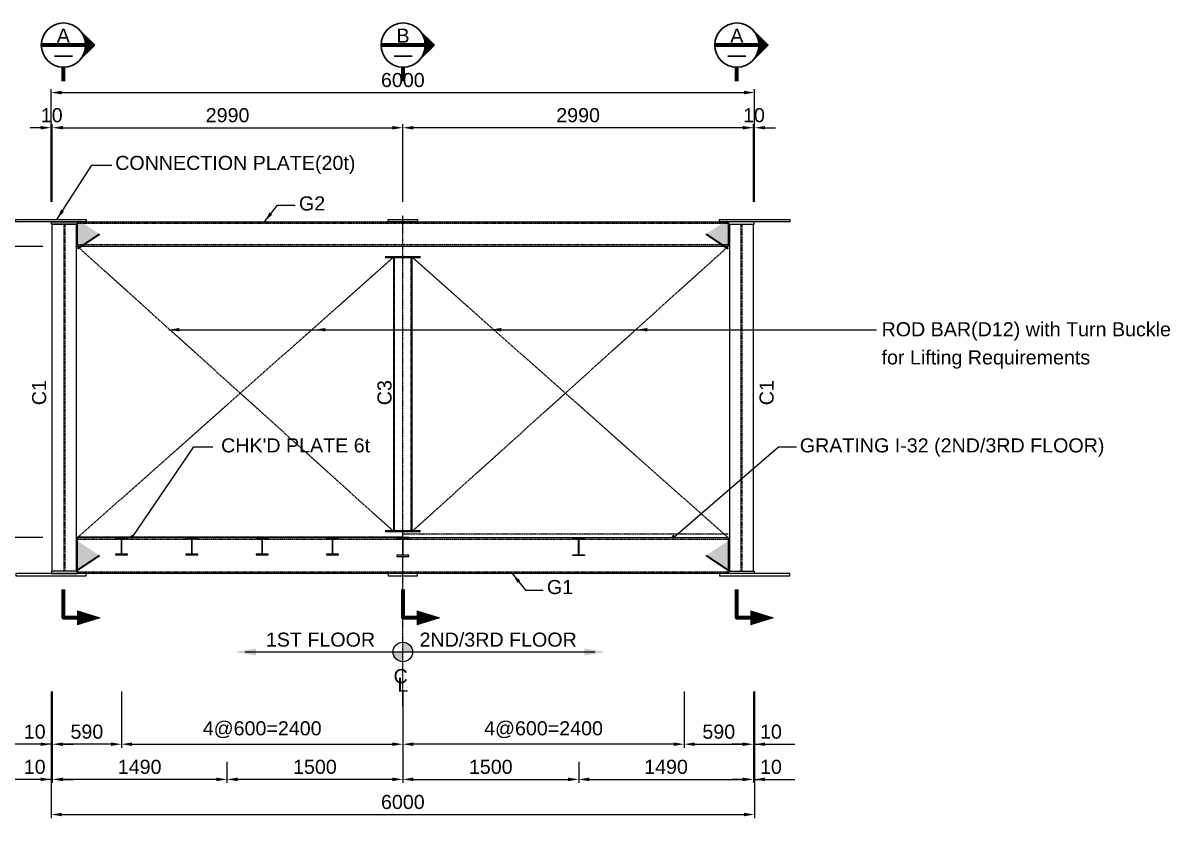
# Model space of a CAD drawing. Header units: millimetres. Extents: x 415966 to 487306, y -108951 to -17325.
# Drawn here: x 422127 to 431912, y -57955 to -51171 of the extents above; entities that cross this region are included whole.
import ezdxf
from ezdxf.enums import TextEntityAlignment as Align

# ---------------------------------------------------------------- set-up
doc = ezdxf.new("R2010")
doc.units = ezdxf.units.MM
doc.header["$LTSCALE"] = 2
for name, pattern in [('CENTER', [2, 1.25, -0.25, 0.25, -0.25]), ('CENTER2', [28.575, 19.05, -3.175, 3.175, -3.175]), ('HIDDEN', [0.375, 0.25, -0.125])]:
    doc.linetypes.add(name, pattern=pattern)
doc.layers.get('Defpoints').update_dxf_attribs({"color": 250})
for name, color, linetype in [('#20_GR', 3, 'Continuous'), ('C_BLOCK', 7, 'Continuous'), ('C_CEN', 1, 'CENTER'), ('C_COLUMN-01', 2, 'Continuous'), ('C_DIM', 7, 'Continuous'), ('C_GIRDER', 2, 'Continuous'), ('C_TEXT_01', 2, 'Continuous'), ('DIM-SCALE', 7, 'Continuous')]:
    doc.layers.add(name, color=color, linetype=linetype)
doc.layers.add('C_STEEL', color=2, linetype='Continuous', lineweight=30)
doc.styles.add('Arial', font='arial.ttf')
doc.dimstyles.new('일반도면_0020', dxfattribs={"dimtxt": 80, "dimasz": 60, "dimexe": 20, "dimexo": 100, "dimgap": 30, "dimtad": 1, "dimdec": 0, "dimzin": 0, "dimdsep": 46, "dimtxsty": 'Arial', "dimcen": -100, "dimclrd": 7, "dimclre": 7, "dimclrt": 2, "dimadec": 8, "dimazin": 0, "dimtfac": 1, "dimtdec": 0, "dimtix": 1, "dimtmove": 2, "dimatfit": 3, "dimfxl": 1, "dimtolj": 1, "dimtzin": 0, "dimarcsym": 0})
doc.dimstyles.new('일반도면_0030', dxfattribs={"dimtxt": 120, "dimasz": 90, "dimexe": 30, "dimexo": 150, "dimgap": 45, "dimtad": 1, "dimdec": 0, "dimzin": 0, "dimdsep": 46, "dimtxsty": 'Arial', "dimcen": -150, "dimclrd": 7, "dimclre": 7, "dimclrt": 2, "dimadec": 8, "dimazin": 0, "dimtfac": 1, "dimtdec": 0, "dimtix": 1, "dimtmove": 2, "dimatfit": 3, "dimfxl": 1, "dimtolj": 1, "dimtzin": 0, "dimarcsym": 0})

# ---------------------------------------------------------------- blocks, each defined once
blk = doc.blocks.new('MS')
at = {"layer": 'C_BLOCK', "color": 1, "linetype": 'Continuous', "lineweight": 13}
for p, q in [((-8.67, 3.56), (-7, 8.89)), ((-8.58, 3.62), (-7, 8.68)), ((-7, 8.89), (-5.33, 3.56)), ((-7, 8.68), (-5.42, 3.62)), ((-8.5, 3.69), (-7, 8.47)), ((-8.41, 3.75), (-7, 8.26)), ((-8.33, 3.81), (-7, 8.06)), ((-8.24, 3.87), (-7, 7.85)), ((-8.16, 3.94), (-7, 7.64)), ((-8.07, 4), (-7, 7.43)), ((-7.99, 4.06), (-7, 7.22)), ((-7.9, 4.12), (-7, 7.01)), ((-7.82, 4.19), (-7, 6.8)), ((-7.73, 4.25), (-7, 6.59)), ((-7.65, 4.31), (-7, 6.39)), ((-7.56, 4.37), (-7, 6.18)), ((-7.48, 4.43), (-7, 5.97)), ((-7.39, 4.5), (-7, 5.76)), ((-7, 8.47), (-5.5, 3.69)), ((-7, 8.26), (-5.59, 3.75)), ((-7, 8.06), (-5.67, 3.81)), ((-7, 7.85), (-5.76, 3.87)), ((-7, 7.64), (-5.84, 3.94)), ((-7, 7.43), (-5.93, 4)), ((-7, 7.22), (-6.01, 4.06)), ((-7, 7.01), (-6.1, 4.12)), ((-7, 6.8), (-6.18, 4.19)), ((-7, 6.59), (-6.27, 4.25)), ((-7, 6.39), (-6.35, 4.31)), ((-7, 6.18), (-6.44, 4.37)), ((-7, 5.97), (-6.52, 4.43)), ((-7, 5.76), (-6.61, 4.5)), ((-5.33, 3.56), (-8.67, 3.56)), ((-5.42, 3.62), (-8.58, 3.62)), ((-5.5, 3.69), (-8.5, 3.69)), ((-5.59, 3.75), (-8.41, 3.75)), ((-5.67, 3.81), (-8.33, 3.81)), ((-5.76, 3.87), (-8.24, 3.87)), ((-5.84, 3.94), (-8.16, 3.94)), ((-5.93, 4), (-8.07, 4)), ((-6.01, 4.06), (-7.99, 4.06)), ((-6.1, 4.12), (-7.9, 4.12)), ((-6.18, 4.19), (-7.82, 4.19)), ((-6.27, 4.25), (-7.73, 4.25)), ((-6.35, 4.31), (-7.65, 4.31)), ((-6.44, 4.37), (-7.56, 4.37)), ((-6.52, 4.43), (-7.48, 4.43)), ((-6.61, 4.5), (-7.39, 4.5)), ((-7.31, 4.56), (-7, 5.55)), ((-6.69, 4.56), (-7.31, 4.56)), ((-7.22, 4.62), (-7, 5.34)), ((-6.78, 4.62), (-7.22, 4.62)), ((-7.14, 4.68), (-7, 5.13)), ((-6.86, 4.68), (-7.14, 4.68)), ((-7.06, 4.75), (-7, 4.92)), ((-6.94, 4.75), (-7.06, 4.75)), ((-7, 5.55), (-6.69, 4.56)), ((-7, 5.34), (-6.78, 4.62)), ((-7, 5.13), (-6.86, 4.68)), ((-7, 4.92), (-6.94, 4.75))]:
    blk.add_line(p, q, dxfattribs=at)
at = {"layer": 'C_BLOCK', "color": 3, "linetype": 'Continuous', "lineweight": 70, "flags": 128}
blk.add_lwpolyline([(-7, 3.5), (-7, 0), (0, 0)], dxfattribs=at)
at = {"layer": 'C_BLOCK', "color": 1, "linetype": 'Continuous', "lineweight": 13}
blk.add_3dface([(-8.75, 3.5), (-7, 9.1), (-5.25, 3.5)], dxfattribs=at)
blk = doc.blocks.new('*D131')
at = {"layer": 'C_DIM', "color": 7, "lineweight": -2, "transparency": 16777216}
for p, q in [((421517.3, -52778.4), (421517.3, -52688.4)), ((421967.3, -52868.4), (421487.3, -52868.4)), ((421517.3, -52868.4), (421517.3, -53078.4)), ((422297.8, -53078.4), (421487.3, -53078.4)), ((421517.3, -53168.4), (421517.3, -53258.4))]:
    blk.add_line(p, q, dxfattribs=at)
at = {"layer": 'C_DIM', "color": 7, "transparency": 16777216}
for points in [[(421502.3, -52778.4), (421532.3, -52778.4), (421517.3, -52868.4)], [(421502.3, -53168.4), (421532.3, -53168.4), (421517.3, -53078.4)]]:
    blk.add_solid(points, dxfattribs=at)
at = {"layer": 'Defpoints', "color": 0, "transparency": 16777216}
for p in [(422117.3, -52868.4), (421517.3, -53078.4), (422447.8, -53078.4)]:
    blk.add_point(p, dxfattribs=at)
at = {"layer": 'C_DIM', "color": 2, "transparency": 16777216, "insert": (421411, -53005.8), "char_height": 120, "attachment_point": 5, "rotation": 90, "style": 'Arial'}
blk.add_mtext('\\A1;210', dxfattribs=at)
blk = doc.blocks.new('*D132')
at = {"layer": 'C_DIM', "color": 7, "lineweight": -2, "transparency": 16777216}
for p, q in [((422297.8, -53078.4), (421487.3, -53078.4)), ((421517.3, -53168.4), (421517.3, -55472.4)), ((422297.8, -55562.4), (421487.3, -55562.4))]:
    blk.add_line(p, q, dxfattribs=at)
at = {"layer": 'C_DIM', "color": 7, "transparency": 16777216}
for points in [[(421502.3, -53168.4), (421532.3, -53168.4), (421517.3, -53078.4)], [(421502.3, -55472.4), (421532.3, -55472.4), (421517.3, -55562.4)]]:
    blk.add_solid(points, dxfattribs=at)
at = {"layer": 'Defpoints', "color": 0, "transparency": 16777216}
for p in [(422447.8, -53078.4), (421517.3, -55562.4), (422447.8, -55562.4)]:
    blk.add_point(p, dxfattribs=at)
at = {"layer": 'C_DIM', "color": 2, "transparency": 16777216, "insert": (421411, -54320.4), "char_height": 120, "attachment_point": 5, "rotation": 90, "style": 'Arial'}
blk.add_mtext('\\A1;2484', dxfattribs=at)
blk = doc.blocks.new('*D133')
at = {"layer": 'C_DIM', "color": 7, "lineweight": -2, "transparency": 16777216}
for p, q in [((421517.3, -55472.4), (421517.3, -55382.4)), ((422297.8, -55562.4), (421487.3, -55562.4)), ((421517.3, -55562.4), (421517.3, -55868.4)), ((421967.3, -55868.4), (421487.3, -55868.4)), ((421517.3, -55958.4), (421517.3, -56048.4))]:
    blk.add_line(p, q, dxfattribs=at)
at = {"layer": 'C_DIM', "color": 7, "transparency": 16777216}
for points in [[(421502.3, -55472.4), (421532.3, -55472.4), (421517.3, -55562.4)], [(421502.3, -55958.4), (421532.3, -55958.4), (421517.3, -55868.4)]]:
    blk.add_solid(points, dxfattribs=at)
at = {"layer": 'Defpoints', "color": 0, "transparency": 16777216}
for p in [(422447.8, -55562.4), (421517.3, -55868.4), (422117.3, -55868.4)]:
    blk.add_point(p, dxfattribs=at)
at = {"layer": 'C_DIM', "color": 2, "transparency": 16777216, "insert": (421410.9, -55715.4), "char_height": 120, "attachment_point": 5, "rotation": 90, "style": 'Arial'}
blk.add_mtext('\\A1;306', dxfattribs=at)
blk = doc.blocks.new('*D137')
at = {"layer": 'C_DIM', "color": 7, "lineweight": -2, "transparency": 16777216}
for p, q in [((422367.3, -52698.4), (422367.3, -51735.4)), ((428367.3, -52698.4), (428367.3, -51735.4)), ((422457.3, -51765.4), (428277.3, -51765.4))]:
    blk.add_line(p, q, dxfattribs=at)
at = {"layer": 'C_DIM', "color": 7, "transparency": 16777216}
for points in [[(422457.3, -51750.4), (422457.3, -51780.4), (422367.3, -51765.4)], [(428277.3, -51750.4), (428277.3, -51780.4), (428367.3, -51765.4)]]:
    blk.add_solid(points, dxfattribs=at)
at = {"layer": 'Defpoints', "color": 0, "transparency": 16777216}
for p in [(428367.3, -51765.4), (422367.3, -52848.4), (428367.3, -52848.4)]:
    blk.add_point(p, dxfattribs=at)
at = {"layer": 'C_DIM', "color": 2, "transparency": 16777216, "insert": (425367.3, -51659.1), "char_height": 120, "attachment_point": 5, "style": 'Arial'}
blk.add_mtext('\\A1;6000', dxfattribs=at)
blk = doc.blocks.new('*D138')
at = {"layer": 'C_DIM', "color": 7, "lineweight": -2, "transparency": 16777216}
for p, q in [((422377.3, -52698.4), (422377.3, -52035.4)), ((425367.3, -52698.4), (425367.3, -52035.4)), ((422467.3, -52065.4), (425277.3, -52065.4))]:
    blk.add_line(p, q, dxfattribs=at)
at = {"layer": 'C_DIM', "color": 7, "transparency": 16777216}
for points in [[(422467.3, -52050.4), (422467.3, -52080.4), (422377.3, -52065.4)], [(425277.3, -52050.4), (425277.3, -52080.4), (425367.3, -52065.4)]]:
    blk.add_solid(points, dxfattribs=at)
at = {"layer": 'Defpoints', "color": 0, "transparency": 16777216}
for p in [(425367.3, -52065.4), (422377.3, -52848.4), (425367.3, -52848.4)]:
    blk.add_point(p, dxfattribs=at)
at = {"layer": 'C_DIM', "color": 2, "transparency": 16777216, "insert": (423872.3, -51959.1), "char_height": 120, "attachment_point": 5, "style": 'Arial'}
blk.add_mtext('\\A1;2990', dxfattribs=at)
blk = doc.blocks.new('*D139')
at = {"layer": 'C_DIM', "color": 7, "lineweight": -2, "transparency": 16777216}
for p, q in [((422367.3, -52698.4), (422367.3, -52035.4)), ((422377.3, -52698.4), (422377.3, -52035.4)), ((422277.3, -52065.4), (422187.3, -52065.4)), ((422377.3, -52065.4), (422367.3, -52065.4)), ((422467.3, -52065.4), (422557.3, -52065.4))]:
    blk.add_line(p, q, dxfattribs=at)
at = {"layer": 'C_DIM', "color": 7, "transparency": 16777216}
for points in [[(422277.3, -52050.4), (422277.3, -52080.4), (422367.3, -52065.4)], [(422467.3, -52050.4), (422467.3, -52080.4), (422377.3, -52065.4)]]:
    blk.add_solid(points, dxfattribs=at)
at = {"layer": 'Defpoints', "color": 0, "transparency": 16777216}
for p in [(422367.3, -52065.4), (422367.3, -52848.4), (422377.3, -52848.4)]:
    blk.add_point(p, dxfattribs=at)
at = {"layer": 'C_DIM', "color": 2, "transparency": 16777216, "insert": (422372.3, -51959.1), "char_height": 120, "attachment_point": 5, "style": 'Arial'}
blk.add_mtext('\\A1;10', dxfattribs=at)
blk = doc.blocks.new('*D140')
at = {"layer": 'C_DIM', "color": 7, "lineweight": -2, "transparency": 16777216}
for p, q in [((425367.3, -52698.4), (425367.3, -52035.4)), ((428357.3, -52698.4), (428357.3, -52035.4)), ((428267.3, -52065.4), (425457.3, -52065.4))]:
    blk.add_line(p, q, dxfattribs=at)
at = {"layer": 'C_DIM', "color": 7, "transparency": 16777216}
for points in [[(425457.3, -52050.4), (425457.3, -52080.4), (425367.3, -52065.4)], [(428267.3, -52050.4), (428267.3, -52080.4), (428357.3, -52065.4)]]:
    blk.add_solid(points, dxfattribs=at)
at = {"layer": 'Defpoints', "color": 0, "transparency": 16777216}
for p in [(425367.3, -52065.4), (425367.3, -52848.4), (428357.3, -52848.4)]:
    blk.add_point(p, dxfattribs=at)
at = {"layer": 'C_DIM', "color": 2, "transparency": 16777216, "insert": (426862.3, -51959.1), "char_height": 120, "attachment_point": 5, "style": 'Arial'}
blk.add_mtext('\\A1;2990', dxfattribs=at)
blk = doc.blocks.new('*D141')
at = {"layer": 'C_DIM', "color": 7, "lineweight": -2, "transparency": 16777216}
for p, q in [((428357.3, -52698.4), (428357.3, -52035.4)), ((428367.3, -52698.4), (428367.3, -52035.4)), ((428267.3, -52065.4), (428177.3, -52065.4)), ((428357.3, -52065.4), (428367.3, -52065.4)), ((428457.3, -52065.4), (428547.3, -52065.4))]:
    blk.add_line(p, q, dxfattribs=at)
at = {"layer": 'C_DIM', "color": 7, "transparency": 16777216}
for points in [[(428267.3, -52050.4), (428267.3, -52080.4), (428357.3, -52065.4)], [(428457.3, -52050.4), (428457.3, -52080.4), (428367.3, -52065.4)]]:
    blk.add_solid(points, dxfattribs=at)
at = {"layer": 'Defpoints', "color": 0, "transparency": 16777216}
for p in [(428367.3, -52065.4), (428357.3, -52848.4), (428367.3, -52848.4)]:
    blk.add_point(p, dxfattribs=at)
at = {"layer": 'C_DIM', "color": 2, "transparency": 16777216, "insert": (428362.3, -51959.1), "char_height": 120, "attachment_point": 5, "style": 'Arial'}
blk.add_mtext('\\A1;10', dxfattribs=at)
blk = doc.blocks.new('*D478')
at = {"layer": 'C_DIM', "color": 7, "lineweight": -2, "transparency": 16777216}
for p, q in [((422367.3, -56875), (422367.3, -57955)), ((428367.3, -56875), (428367.3, -57955)), ((422457.3, -57925), (428277.3, -57925))]:
    blk.add_line(p, q, dxfattribs=at)
at = {"layer": 'C_DIM', "color": 7, "transparency": 16777216}
for points in [[(422457.3, -57910), (422457.3, -57940), (422367.3, -57925)], [(428277.3, -57910), (428277.3, -57940), (428367.3, -57925)]]:
    blk.add_solid(points, dxfattribs=at)
at = {"layer": 'Defpoints', "color": 0, "transparency": 16777216}
for p in [(422367.3, -56725), (428367.3, -56725), (428367.3, -57925)]:
    blk.add_point(p, dxfattribs=at)
at = {"layer": 'C_DIM', "color": 2, "transparency": 16777216, "insert": (425367.3, -57818.7), "char_height": 120, "attachment_point": 5, "style": 'Arial'}
blk.add_mtext('\\A1;6000', dxfattribs=at)
blk = doc.blocks.new('*D479')
at = {"layer": 'C_DIM', "color": 7, "lineweight": -2, "transparency": 16777216}
for p, q in [((425367.3, -57175), (425367.3, -57655)), ((426867.3, -57475), (426867.3, -57655)), ((425457.3, -57625), (426777.3, -57625))]:
    blk.add_line(p, q, dxfattribs=at)
at = {"layer": 'C_DIM', "color": 7, "transparency": 16777216}
for points in [[(425457.3, -57610), (425457.3, -57640), (425367.3, -57625)], [(426777.3, -57610), (426777.3, -57640), (426867.3, -57625)]]:
    blk.add_solid(points, dxfattribs=at)
at = {"layer": 'Defpoints', "color": 0, "transparency": 16777216}
for p in [(425367.3, -57025), (426867.3, -57325), (426867.3, -57625)]:
    blk.add_point(p, dxfattribs=at)
at = {"layer": 'C_DIM', "color": 2, "transparency": 16777216, "insert": (426117.3, -57518.7), "char_height": 120, "attachment_point": 5, "style": 'Arial'}
blk.add_mtext('\\A1;1500', dxfattribs=at)
blk = doc.blocks.new('*D480')
at = {"layer": 'C_DIM', "color": 7, "lineweight": -2, "transparency": 16777216}
for p, q in [((422367.3, -56875), (422367.3, -57355)), ((422377.3, -56875), (422377.3, -57355)), ((422277.3, -57325), (422187.3, -57325)), ((422377.3, -57325), (422367.3, -57325)), ((422467.3, -57325), (422557.3, -57325))]:
    blk.add_line(p, q, dxfattribs=at)
at = {"layer": 'C_DIM', "color": 7, "transparency": 16777216}
for points in [[(422277.3, -57310), (422277.3, -57340), (422367.3, -57325)], [(422467.3, -57310), (422467.3, -57340), (422377.3, -57325)]]:
    blk.add_solid(points, dxfattribs=at)
at = {"layer": 'Defpoints', "color": 0, "transparency": 16777216}
for p in [(422367.3, -56725), (422377.3, -56725), (422367.3, -57325)]:
    blk.add_point(p, dxfattribs=at)
at = {"layer": 'C_DIM', "color": 2, "transparency": 16777216, "insert": (422227.2, -57218.7), "char_height": 120, "attachment_point": 5, "style": 'Arial'}
blk.add_mtext('\\A1;10', dxfattribs=at)
blk = doc.blocks.new('*D481')
at = {"layer": 'C_DIM', "color": 7, "lineweight": -2, "transparency": 16777216}
for p, q in [((428357.3, -56875), (428357.3, -57355)), ((428367.3, -56875), (428367.3, -57355)), ((428267.3, -57325), (428177.3, -57325)), ((428367.3, -57325), (428357.3, -57325)), ((428457.3, -57325), (428547.3, -57325))]:
    blk.add_line(p, q, dxfattribs=at)
at = {"layer": 'C_DIM', "color": 7, "transparency": 16777216}
for points in [[(428267.3, -57310), (428267.3, -57340), (428357.3, -57325)], [(428457.3, -57310), (428457.3, -57340), (428367.3, -57325)]]:
    blk.add_solid(points, dxfattribs=at)
at = {"layer": 'Defpoints', "color": 0, "transparency": 16777216}
for p in [(428357.3, -56725), (428367.3, -56725), (428357.3, -57325)]:
    blk.add_point(p, dxfattribs=at)
at = {"layer": 'C_DIM', "color": 2, "transparency": 16777216, "insert": (428507.3, -57218.7), "char_height": 120, "attachment_point": 5, "style": 'Arial'}
blk.add_mtext('\\A1;10', dxfattribs=at)
blk = doc.blocks.new('*D482')
at = {"layer": 'C_DIM', "color": 7, "lineweight": -2, "transparency": 16777216}
for p, q in [((428357.3, -57175), (428357.3, -57655)), ((426867.3, -57475), (426867.3, -57655)), ((426957.3, -57625), (428267.3, -57625))]:
    blk.add_line(p, q, dxfattribs=at)
at = {"layer": 'C_DIM', "color": 7, "transparency": 16777216}
for points in [[(426957.3, -57610), (426957.3, -57640), (426867.3, -57625)], [(428267.3, -57610), (428267.3, -57640), (428357.3, -57625)]]:
    blk.add_solid(points, dxfattribs=at)
at = {"layer": 'Defpoints', "color": 0, "transparency": 16777216}
for p in [(428357.3, -57025), (426867.3, -57325), (428357.3, -57625)]:
    blk.add_point(p, dxfattribs=at)
at = {"layer": 'C_DIM', "color": 2, "transparency": 16777216, "insert": (427612.3, -57518.7), "char_height": 120, "attachment_point": 5, "style": 'Arial'}
blk.add_mtext('\\A1;1490', dxfattribs=at)
blk = doc.blocks.new('*D483')
at = {"layer": 'C_DIM', "color": 7, "lineweight": -2, "transparency": 16777216}
for p, q in [((422967.3, -56875), (422967.3, -57355)), ((425367.3, -56875), (425367.3, -57355)), ((423057.3, -57325), (425277.3, -57325))]:
    blk.add_line(p, q, dxfattribs=at)
at = {"layer": 'C_DIM', "color": 7, "transparency": 16777216}
for points in [[(423057.3, -57310), (423057.3, -57340), (422967.3, -57325)], [(425277.3, -57310), (425277.3, -57340), (425367.3, -57325)]]:
    blk.add_solid(points, dxfattribs=at)
at = {"layer": 'Defpoints', "color": 0, "transparency": 16777216}
for p in [(422967.3, -56725), (425367.3, -56725), (425367.3, -57325)]:
    blk.add_point(p, dxfattribs=at)
at = {"layer": 'C_DIM', "color": 2, "transparency": 16777216, "insert": (424167.3, -57201.2), "char_height": 120, "attachment_point": 5, "style": 'Arial'}
blk.add_mtext('\\A1;4@600=2400', dxfattribs=at)
blk = doc.blocks.new('*D484')
at = {"layer": 'C_DIM', "color": 7, "lineweight": -2, "transparency": 16777216}
for p, q in [((422377.3, -56875), (422377.3, -57355)), ((422967.3, -56875), (422967.3, -57355)), ((422877.3, -57325), (422467.3, -57325))]:
    blk.add_line(p, q, dxfattribs=at)
at = {"layer": 'C_DIM', "color": 7, "transparency": 16777216}
for points in [[(422467.3, -57310), (422467.3, -57340), (422377.3, -57325)], [(422877.3, -57310), (422877.3, -57340), (422967.3, -57325)]]:
    blk.add_solid(points, dxfattribs=at)
at = {"layer": 'Defpoints', "color": 0, "transparency": 16777216}
for p in [(422377.3, -56725), (422967.3, -56725), (422377.3, -57325)]:
    blk.add_point(p, dxfattribs=at)
at = {"layer": 'C_DIM', "color": 2, "transparency": 16777216, "insert": (422672.3, -57218.7), "char_height": 120, "attachment_point": 5, "style": 'Arial'}
blk.add_mtext('\\A1;590', dxfattribs=at)
blk = doc.blocks.new('*D485')
at = {"layer": 'C_DIM', "color": 7, "lineweight": -2, "transparency": 16777216}
for p, q in [((422367.3, -57175), (422367.3, -57655)), ((422377.3, -57175), (422377.3, -57655)), ((422277.3, -57625), (422187.3, -57625)), ((422377.3, -57625), (422367.3, -57625)), ((422467.3, -57625), (422557.3, -57625))]:
    blk.add_line(p, q, dxfattribs=at)
at = {"layer": 'C_DIM', "color": 7, "transparency": 16777216}
for points in [[(422277.3, -57610), (422277.3, -57640), (422367.3, -57625)], [(422467.3, -57610), (422467.3, -57640), (422377.3, -57625)]]:
    blk.add_solid(points, dxfattribs=at)
at = {"layer": 'Defpoints', "color": 0, "transparency": 16777216}
for p in [(422367.3, -57025), (422377.3, -57025), (422367.3, -57625)]:
    blk.add_point(p, dxfattribs=at)
at = {"layer": 'C_DIM', "color": 2, "transparency": 16777216, "insert": (422227.2, -57518.7), "char_height": 120, "attachment_point": 5, "style": 'Arial'}
blk.add_mtext('\\A1;10', dxfattribs=at)
blk = doc.blocks.new('*D486')
at = {"layer": 'C_DIM', "color": 7, "lineweight": -2, "transparency": 16777216}
for p, q in [((428357.3, -57175), (428357.3, -57655)), ((428367.3, -57175), (428367.3, -57655)), ((428267.3, -57625), (428177.3, -57625)), ((428367.3, -57625), (428357.3, -57625)), ((428457.3, -57625), (428547.3, -57625))]:
    blk.add_line(p, q, dxfattribs=at)
at = {"layer": 'C_DIM', "color": 7, "transparency": 16777216}
for points in [[(428267.3, -57610), (428267.3, -57640), (428357.3, -57625)], [(428457.3, -57610), (428457.3, -57640), (428367.3, -57625)]]:
    blk.add_solid(points, dxfattribs=at)
at = {"layer": 'Defpoints', "color": 0, "transparency": 16777216}
for p in [(428357.3, -57025), (428367.3, -57025), (428357.3, -57625)]:
    blk.add_point(p, dxfattribs=at)
at = {"layer": 'C_DIM', "color": 2, "transparency": 16777216, "insert": (428507.3, -57518.7), "char_height": 120, "attachment_point": 5, "style": 'Arial'}
blk.add_mtext('\\A1;10', dxfattribs=at)
blk = doc.blocks.new('*D487')
at = {"layer": 'C_DIM', "color": 7, "lineweight": -2, "transparency": 16777216}
for p, q in [((425367.3, -56875), (425367.3, -57355)), ((427767.3, -56875), (427767.3, -57355)), ((427677.3, -57325), (425457.3, -57325))]:
    blk.add_line(p, q, dxfattribs=at)
at = {"layer": 'C_DIM', "color": 7, "transparency": 16777216}
for points in [[(425457.3, -57310), (425457.3, -57340), (425367.3, -57325)], [(427677.3, -57310), (427677.3, -57340), (427767.3, -57325)]]:
    blk.add_solid(points, dxfattribs=at)
at = {"layer": 'Defpoints', "color": 0, "transparency": 16777216}
for p in [(425367.3, -56725), (427767.3, -56725), (425367.3, -57325)]:
    blk.add_point(p, dxfattribs=at)
at = {"layer": 'C_DIM', "color": 2, "transparency": 16777216, "insert": (426567.3, -57201.2), "char_height": 120, "attachment_point": 5, "style": 'Arial'}
blk.add_mtext('\\A1;4@600=2400', dxfattribs=at)
blk = doc.blocks.new('*D488')
at = {"layer": 'C_DIM', "color": 7, "lineweight": -2, "transparency": 16777216}
for p, q in [((427767.3, -56875), (427767.3, -57355)), ((428357.3, -56875), (428357.3, -57355)), ((427857.3, -57325), (428267.3, -57325))]:
    blk.add_line(p, q, dxfattribs=at)
at = {"layer": 'C_DIM', "color": 7, "transparency": 16777216}
for points in [[(427857.3, -57310), (427857.3, -57340), (427767.3, -57325)], [(428267.3, -57310), (428267.3, -57340), (428357.3, -57325)]]:
    blk.add_solid(points, dxfattribs=at)
at = {"layer": 'Defpoints', "color": 0, "transparency": 16777216}
for p in [(427767.3, -56725), (428357.3, -56725), (428357.3, -57325)]:
    blk.add_point(p, dxfattribs=at)
at = {"layer": 'C_DIM', "color": 2, "transparency": 16777216, "insert": (428062.3, -57218.7), "char_height": 120, "attachment_point": 5, "style": 'Arial'}
blk.add_mtext('\\A1;590', dxfattribs=at)
blk = doc.blocks.new('*D489')
at = {"layer": 'C_DIM', "color": 7, "lineweight": -2, "transparency": 16777216}
for p, q in [((425367.3, -57175), (425367.3, -57655)), ((423867.3, -57475), (423867.3, -57655)), ((425277.3, -57625), (423957.3, -57625))]:
    blk.add_line(p, q, dxfattribs=at)
at = {"layer": 'C_DIM', "color": 7, "transparency": 16777216}
for points in [[(423957.3, -57610), (423957.3, -57640), (423867.3, -57625)], [(425277.3, -57610), (425277.3, -57640), (425367.3, -57625)]]:
    blk.add_solid(points, dxfattribs=at)
at = {"layer": 'Defpoints', "color": 0, "transparency": 16777216}
for p in [(425367.3, -57025), (423867.3, -57325), (423867.3, -57625)]:
    blk.add_point(p, dxfattribs=at)
at = {"layer": 'C_DIM', "color": 2, "transparency": 16777216, "insert": (424617.3, -57518.7), "char_height": 120, "attachment_point": 5, "style": 'Arial'}
blk.add_mtext('\\A1;1500', dxfattribs=at)
blk = doc.blocks.new('*D490')
at = {"layer": 'C_DIM', "color": 7, "lineweight": -2, "transparency": 16777216}
for p, q in [((422377.3, -57175), (422377.3, -57655)), ((423867.3, -57475), (423867.3, -57655)), ((423777.3, -57625), (422467.3, -57625))]:
    blk.add_line(p, q, dxfattribs=at)
at = {"layer": 'C_DIM', "color": 7, "transparency": 16777216}
for points in [[(422467.3, -57610), (422467.3, -57640), (422377.3, -57625)], [(423777.3, -57610), (423777.3, -57640), (423867.3, -57625)]]:
    blk.add_solid(points, dxfattribs=at)
at = {"layer": 'Defpoints', "color": 0, "transparency": 16777216}
for p in [(422377.3, -57025), (423867.3, -57325), (422377.3, -57625)]:
    blk.add_point(p, dxfattribs=at)
at = {"layer": 'C_DIM', "color": 2, "transparency": 16777216, "insert": (423122.3, -57518.7), "char_height": 120, "attachment_point": 5, "style": 'Arial'}
blk.add_mtext('\\A1;1490', dxfattribs=at)

msp = doc.modelspace()

# ---------------------------------------------------------------- hatches: boundary and pattern name
at = {"layer": 'C_GIRDER'}
h = msp.add_hatch(color=7, dxfattribs=at)
h.dxf.hatch_style = 1
h.paths.add_polyline_path([(425367.3, -56537.9), (425450.3, -56537.9, 0.414214), (425367.3, -56454.9)])
h.paths.add_polyline_path([(425367.3, -56537.9), (425284.2, -56537.9, 0.414214), (425367.3, -56620.9)])

# ---------------------------------------------------------------- linework, layer by layer
at = {"layer": '#20_GR', "color": 1}
for p, q in [((423058, -55560.7), (423585.9, -54786.7)), ((423585.9, -54786.7), (423746.4, -54786.7)), ((427676.5, -55560.7), (428571.6, -54786.7)), ((428571.6, -54786.7), (428724.1, -54786.7))]:
    msp.add_line(p, q, dxfattribs=at)
at = {"color": 4, "const_width": 15}
for points in [[(423065.5, -55555.7, -1), (423050.5, -55555.7, -1)], [(427669, -55555.7, 1), (427684, -55555.7, 1)]]:
    msp.add_lwpolyline(points, format="xyb", close=True, dxfattribs=at)
at = {"layer": 'C_BLOCK', "color": 1, "linetype": 'Continuous', "lineweight": 0}
for p, q in [((422738.9, -51360), (422599.1, -51220.6)), ((425636.4, -51360), (425496.6, -51220.6)), ((428483.9, -51360), (428344.1, -51220.6)), ((422738.9, -51360), (422604.2, -51494.6)), ((422620.5, -51476.5), (422737.9, -51359)), ((422632.2, -51459.7), (422735.4, -51356.5)), ((422647.5, -51429.4), (422727.9, -51349)), ((422655.6, -51316.3), (422675.4, -51296.5)), ((422656.5, -51320.4), (422677.9, -51299)), ((422657.4, -51324.6), (422680.4, -51301.5)), ((422658.2, -51328.8), (422682.9, -51304)), ((422658.8, -51333.1), (422685.4, -51306.5)), ((422659.4, -51337.5), (422687.9, -51309)), ((422659.9, -51342), (422690.4, -51311.5)), ((422660.3, -51346.7), (422692.9, -51314)), ((422660.5, -51351.4), (422695.4, -51316.5)), ((422660.7, -51356.2), (422697.9, -51319)), ((422660.7, -51361.2), (422700.4, -51321.5)), ((425636.4, -51360), (425501.7, -51494.6)), ((425518, -51476.5), (425635.4, -51359)), ((425529.7, -51459.7), (425632.9, -51356.5)), ((425545, -51429.4), (425625.4, -51349)), ((425553.1, -51316.3), (425572.9, -51296.5)), ((425554, -51320.4), (425575.4, -51299)), ((425554.9, -51324.6), (425577.9, -51301.5)), ((425555.7, -51328.8), (425580.4, -51304)), ((425556.3, -51333.1), (425582.9, -51306.5)), ((425556.9, -51337.5), (425585.4, -51309)), ((425557.4, -51342), (425587.9, -51311.5)), ((425557.8, -51346.7), (425590.4, -51314)), ((425558, -51351.4), (425592.9, -51316.5)), ((425558.2, -51356.2), (425595.4, -51319)), ((425558.2, -51361.2), (425597.9, -51321.5)), ((428483.9, -51360), (428349.2, -51494.6)), ((428365.5, -51476.5), (428482.9, -51359)), ((428377.2, -51459.7), (428480.4, -51356.5)), ((428392.5, -51429.4), (428472.9, -51349)), ((428400.6, -51316.3), (428420.4, -51296.5)), ((428401.5, -51320.4), (428422.9, -51299)), ((428402.4, -51324.6), (428425.4, -51301.5)), ((428403.2, -51328.8), (428427.9, -51304)), ((428403.8, -51333.1), (428430.4, -51306.5)), ((428404.4, -51337.5), (428432.9, -51309)), ((428404.9, -51342), (428435.4, -51311.5)), ((428405.3, -51346.7), (428437.9, -51314)), ((428405.5, -51351.4), (428440.4, -51316.5)), ((428405.7, -51356.2), (428442.9, -51319)), ((428405.7, -51361.2), (428445.4, -51321.5))]:
    msp.add_line(p, q, dxfattribs=at)
at = {"layer": 'C_BLOCK', "color": 1, "linetype": 'Continuous', "lineweight": 13}
for p, q in [((422605.4, -51226.5), (422605.4, -51226.5)), ((422607.8, -51229.1), (422607.9, -51229)), ((422610.3, -51231.6), (422610.4, -51231.5)), ((422612.7, -51234.3), (422612.9, -51234)), ((422615, -51236.9), (422615.4, -51236.5)), ((422617.3, -51239.6), (422617.9, -51239)), ((422619.6, -51242.4), (422620.4, -51241.5)), ((422621.7, -51245.2), (422622.9, -51244)), ((422623.9, -51248), (422625.4, -51246.5)), ((422626, -51250.9), (422627.9, -51249)), ((422628, -51253.9), (422630.4, -51251.5)), ((422630, -51256.9), (422632.9, -51254)), ((422632, -51259.9), (422635.4, -51256.5)), ((422633.9, -51263), (422637.9, -51259)), ((422635.8, -51266.2), (422640.4, -51261.5)), ((422637.5, -51269.4), (422642.9, -51264)), ((422639.3, -51272.6), (422645.4, -51266.5)), ((422641, -51276), (422647.9, -51269)), ((422642.6, -51279.3), (422650.4, -51271.5)), ((425502.9, -51226.5), (425502.9, -51226.5)), ((425505.3, -51229.1), (425505.4, -51229)), ((425507.8, -51231.6), (425507.9, -51231.5)), ((425510.2, -51234.3), (425510.4, -51234)), ((425512.5, -51236.9), (425512.9, -51236.5)), ((425514.8, -51239.6), (425515.4, -51239)), ((425517.1, -51242.4), (425517.9, -51241.5)), ((425519.2, -51245.2), (425520.4, -51244)), ((425521.4, -51248), (425522.9, -51246.5)), ((425523.5, -51250.9), (425525.4, -51249)), ((425525.5, -51253.9), (425527.9, -51251.5)), ((425527.5, -51256.9), (425530.4, -51254)), ((425529.5, -51259.9), (425532.9, -51256.5)), ((425531.4, -51263), (425535.4, -51259)), ((425533.3, -51266.2), (425537.9, -51261.5)), ((425535, -51269.4), (425540.4, -51264)), ((425536.8, -51272.6), (425542.9, -51266.5)), ((425538.5, -51276), (425545.4, -51269)), ((425540.1, -51279.3), (425547.9, -51271.5)), ((428350.4, -51226.5), (428350.4, -51226.5)), ((428352.8, -51229.1), (428352.9, -51229)), ((428355.3, -51231.6), (428355.4, -51231.5)), ((428357.7, -51234.3), (428357.9, -51234)), ((428360, -51236.9), (428360.4, -51236.5)), ((428362.3, -51239.6), (428362.9, -51239)), ((428364.6, -51242.4), (428365.4, -51241.5)), ((428366.7, -51245.2), (428367.9, -51244)), ((428368.9, -51248), (428370.4, -51246.5)), ((428371, -51250.9), (428372.9, -51249)), ((428373, -51253.9), (428375.4, -51251.5)), ((428375, -51256.9), (428377.9, -51254)), ((428377, -51259.9), (428380.4, -51256.5)), ((428378.9, -51263), (428382.9, -51259)), ((428380.8, -51266.2), (428385.4, -51261.5)), ((428382.5, -51269.4), (428387.9, -51264)), ((428384.3, -51272.6), (428390.4, -51266.5)), ((428386, -51276), (428392.9, -51269)), ((428387.6, -51279.3), (428395.4, -51271.5)), ((422639, -51447.9), (422732.9, -51354)), ((422643.8, -51438.2), (422730.4, -51351.5)), ((422644.2, -51282.7), (422652.9, -51274)), ((422645.7, -51286.2), (422655.4, -51276.5)), ((422647.2, -51289.8), (422657.9, -51279)), ((422648.6, -51293.3), (422660.4, -51281.5)), ((422649.9, -51297), (422662.9, -51284)), ((422650.5, -51421.5), (422725.4, -51346.5)), ((422651.2, -51300.7), (422665.4, -51286.5)), ((422652.4, -51304.5), (422667.9, -51289)), ((422652.8, -51414.1), (422722.9, -51344)), ((422653.5, -51308.4), (422670.4, -51291.5)), ((422654.6, -51312.3), (422672.9, -51294)), ((422654.8, -51407.2), (422720.4, -51341.5)), ((422656.3, -51400.6), (422717.9, -51339)), ((422657.6, -51394.3), (422715.4, -51336.5)), ((422658.6, -51388.3), (422712.9, -51334)), ((422659.4, -51382.6), (422710.4, -51331.5)), ((422660, -51377), (422707.9, -51329)), ((422660.4, -51371.5), (422705.4, -51326.5)), ((422660.6, -51366.3), (422702.9, -51324)), ((425536.5, -51447.9), (425630.4, -51354)), ((425541.3, -51438.2), (425627.9, -51351.5)), ((425541.7, -51282.7), (425550.4, -51274)), ((425543.2, -51286.2), (425552.9, -51276.5)), ((425544.7, -51289.8), (425555.4, -51279)), ((425546.1, -51293.3), (425557.9, -51281.5)), ((425547.4, -51297), (425560.4, -51284)), ((425548, -51421.5), (425622.9, -51346.5)), ((425548.7, -51300.7), (425562.9, -51286.5)), ((425549.9, -51304.5), (425565.4, -51289)), ((425550.3, -51414.1), (425620.4, -51344)), ((425551, -51308.4), (425567.9, -51291.5)), ((425552.1, -51312.3), (425570.4, -51294)), ((425552.3, -51407.2), (425617.9, -51341.5)), ((425553.8, -51400.6), (425615.4, -51339)), ((425555.1, -51394.3), (425612.9, -51336.5)), ((425556.1, -51388.3), (425610.4, -51334)), ((425556.9, -51382.6), (425607.9, -51331.5)), ((425557.5, -51377), (425605.4, -51329)), ((425557.9, -51371.5), (425602.9, -51326.5)), ((425558.1, -51366.3), (425600.4, -51324)), ((428384, -51447.9), (428477.9, -51354)), ((428388.8, -51438.2), (428475.4, -51351.5)), ((428389.2, -51282.7), (428397.9, -51274)), ((428390.7, -51286.2), (428400.4, -51276.5)), ((428392.2, -51289.8), (428402.9, -51279)), ((428393.6, -51293.3), (428405.4, -51281.5)), ((428394.9, -51297), (428407.9, -51284)), ((428395.5, -51421.5), (428470.4, -51346.5)), ((428396.2, -51300.7), (428410.4, -51286.5)), ((428397.4, -51304.5), (428412.9, -51289)), ((428397.8, -51414.1), (428467.9, -51344)), ((428398.5, -51308.4), (428415.4, -51291.5)), ((428399.6, -51312.3), (428417.9, -51294)), ((428399.8, -51407.2), (428465.4, -51341.5)), ((428401.3, -51400.6), (428462.9, -51339)), ((428402.6, -51394.3), (428460.4, -51336.5)), ((428403.6, -51388.3), (428457.9, -51334)), ((428404.4, -51382.6), (428455.4, -51331.5)), ((428405, -51377), (428452.9, -51329)), ((428405.4, -51371.5), (428450.4, -51326.5)), ((428405.6, -51366.3), (428447.9, -51324))]:
    msp.add_line(p, q, dxfattribs=at)
at = {"layer": 'C_BLOCK', "color": 3, "linetype": 'Continuous', "lineweight": 53}
for p, q in [((422660.8, -51360), (422283.6, -51360)), ((425558.3, -51360), (425181.1, -51360)), ((428405.8, -51360), (428028.6, -51360))]:
    msp.add_line(p, q, dxfattribs=at)
at = {"layer": 'C_BLOCK', "color": 1, "linetype": 'Continuous', "lineweight": 70}
for p, q in [((422660.8, -51360), (422283.6, -51360)), ((425558.3, -51360), (425181.1, -51360)), ((428405.8, -51360), (428028.6, -51360))]:
    msp.add_line(p, q, dxfattribs=at)
at = {"layer": 'C_BLOCK', "color": 2, "linetype": 'Continuous', "lineweight": 30}
for p, q in [((422549.3, -51454.3), (422395.1, -51454.3)), ((425446.8, -51454.3), (425292.6, -51454.3)), ((428294.3, -51454.3), (428140.1, -51454.3))]:
    msp.add_line(p, q, dxfattribs=at)
at = {"layer": 'C_BLOCK', "color": 3, "linetype": 'Continuous', "lineweight": 70}
for p, q in [((422472.2, -51668.4), (422472.2, -51548.6)), ((425369.7, -51668.4), (425369.7, -51548.6)), ((428217.2, -51668.4), (428217.2, -51548.6))]:
    msp.add_line(p, q, dxfattribs=at)
at = {"layer": 'C_BLOCK', "color": 2, "linetype": 'Continuous', "lineweight": 30}
for centre in [(422472.2, -51360), (425369.7, -51360), (428217.2, -51360)]:
    msp.add_circle(centre, 188.6, dxfattribs=at)
at = {"layer": 'C_CEN'}
for p, q in [((425367.3, -55958.6), (425367.3, -52815.4)), ((422592.8, -55556.4), (425367.3, -55556.4)), ((422592.8, -55562.4), (428141.8, -55562.4)), ((425367.3, -57000), (425367.3, -55519.8)), ((425367.3, -55530.4), (428141.8, -55530.4))]:
    msp.add_line(p, q, dxfattribs=at)
at = {"layer": 'C_COLUMN-01'}
for p, q in [((422376.8, -55848.4), (422376.8, -52888.4)), ((422376.8, -52888.4), (422582.8, -52888.4)), ((428357.8, -55848.4), (428357.8, -52888.4)), ((422582.8, -55848.4), (422376.8, -55848.4))]:
    msp.add_line(p, q, dxfattribs=at)
for points in [[(422580.8, -52888.4), (422580.8, -55848.4)], [(428153.8, -52888.4), (428153.8, -55848.4)]]:
    msp.add_lwpolyline(points, dxfattribs=at)
msp.add_lwpolyline([(422592.8, -53078.4), (422592.8, -52868.4), (428141.8, -52868.4), (428141.8, -53078.4)], close=True, dxfattribs=at)
at = {"layer": 'C_DIM', "color": 7}
for p, q in [((422367.3, -57325), (422010.2, -57325)), ((422367.3, -57625), (422010.2, -57625))]:
    msp.add_line(p, q, dxfattribs=at)
at = {"layer": 'C_DIM'}
for p, q in [((428367.3, -57325), (428709.9, -57325)), ((428367.3, -57625), (428709.9, -57625))]:
    msp.add_line(p, q, dxfattribs=at)
for points in [[(424707, -53803.7), (424617, -53788.7), (424707, -53773.7)], [(426207.5, -53803.7), (426117.5, -53788.7), (426207.5, -53773.7)], [(427453, -53803.7), (427363, -53788.7), (427453, -53773.7)]]:
    msp.add_solid(points, dxfattribs=at)
at = {"layer": 'C_GIRDER', "linetype": 'HIDDEN'}
for p, q in [((422474.8, -52888.4), (422474.8, -55848.4)), ((422482.7, -52888.4), (422482.7, -55848.4)), ((428141.8, -52883), (422592.8, -52883)), ((428251.8, -52888.4), (428251.8, -55848.4)), ((428259.7, -52888.4), (428259.7, -55848.4)), ((428141.8, -53063.8), (422592.8, -53063.8)), ((425297.6, -55508.4), (425297.6, -53170.4)), ((425437, -55508.4), (425437, -53170.4)), ((422592.8, -55577), (428141.8, -55577)), ((422592.8, -55853.8), (428141.8, -55853.8))]:
    msp.add_line(p, q, dxfattribs=at)
at = {"layer": 'C_GIRDER', "linetype": 'CENTER2', "ltscale": 0.2}
for p, q in [((425287.3, -55508.4), (422592.8, -53078.4)), ((425447.3, -55508.4), (428141.8, -53078.4)), ((422592.8, -55562.4), (425287.3, -53170.4)), ((428141.8, -55562.4), (425447.3, -53170.4))]:
    msp.add_line(p, q, dxfattribs=at)
at = {"layer": 'C_GIRDER'}
for points in [[(422067.3, -52848.4), (422667.3, -52848.4), (422667.3, -52868.4), (422067.3, -52868.4)], [(422369.8, -52868.4), (422589.8, -52868.4), (422589.8, -52888.4), (422369.8, -52888.4)], [(425242.3, -52848.4), (425492.3, -52848.4), (425492.3, -52868.4), (425242.3, -52868.4)], [(428067.3, -52848.4), (428667.3, -52848.4), (428667.3, -52868.4), (428067.3, -52868.4)], [(428364.8, -52868.4), (428144.8, -52868.4), (428144.8, -52888.4), (428364.8, -52888.4)], [(425447.3, -55508.4), (425447.3, -53170.4), (425287.3, -53170.4), (425287.3, -55508.4)], [(422592.8, -55562.4), (428141.8, -55562.4), (428141.8, -55868.4), (422592.8, -55868.4)], [(422067.3, -55888.4), (422667.3, -55888.4), (422667.3, -55868.4), (422067.3, -55868.4)], [(422369.8, -55868.4), (422589.8, -55868.4), (422589.8, -55848.4), (422369.8, -55848.4)], [(425242.3, -55888.4), (425492.3, -55888.4), (425492.3, -55868.4), (425242.3, -55868.4)], [(428067.3, -55888.4), (428667.3, -55888.4), (428667.3, -55868.4), (428067.3, -55868.4)], [(428364.8, -55868.4), (428144.8, -55868.4), (428144.8, -55848.4), (428364.8, -55848.4)]]:
    msp.add_lwpolyline(points, close=True, dxfattribs=at)
at = {"layer": 'C_GIRDER', "color": 1}
for points in [[(422917.3, -55562.4), (422917.3, -55569.5), (422965.1, -55569.5), (422965.1, -55703.3), (422917.3, -55703.3), (422917.3, -55710.4), (423017.3, -55710.4), (423017.3, -55703.3), (422969.4, -55703.3), (422969.4, -55569.5), (423017.3, -55569.5), (423017.3, -55562.4)], [(423517.3, -55562.4), (423517.3, -55569.5), (423565.1, -55569.5), (423565.1, -55703.3), (423517.3, -55703.3), (423517.3, -55710.4), (423617.3, -55710.4), (423617.3, -55703.3), (423569.4, -55703.3), (423569.4, -55569.5), (423617.3, -55569.5), (423617.3, -55562.4)], [(424117.3, -55562.4), (424117.3, -55569.5), (424165.1, -55569.5), (424165.1, -55703.3), (424117.3, -55703.3), (424117.3, -55710.4), (424217.3, -55710.4), (424217.3, -55703.3), (424169.4, -55703.3), (424169.4, -55569.5), (424217.3, -55569.5), (424217.3, -55562.4)], [(424717.3, -55562.4), (424717.3, -55569.5), (424765.1, -55569.5), (424765.1, -55703.3), (424717.3, -55703.3), (424717.3, -55710.4), (424817.3, -55710.4), (424817.3, -55703.3), (424769.4, -55703.3), (424769.4, -55569.5), (424817.3, -55569.5), (424817.3, -55562.4)], [(425418.3, -55562.4), (425316.3, -55562.4), (425316.3, -55572.7), (425364, -55572.7), (425364, -55712.1), (425316.3, -55712.1), (425316.3, -55722.4), (425418.3, -55722.4), (425418.3, -55712.1), (425370.6, -55712.1), (425370.6, -55572.7), (425418.3, -55572.7)], [(426918.3, -55569.5), (426869.4, -55569.5), (426869.4, -55708.3), (426918.3, -55708.3), (426918.3, -55715.4), (426816.3, -55715.4), (426816.3, -55708.3), (426865.1, -55708.3), (426865.1, -55569.5), (426816.3, -55569.5), (426816.3, -55562.4), (426918.3, -55562.4)]]:
    msp.add_lwpolyline(points, close=True, dxfattribs=at)
at = {"layer": 'C_STEEL', "color": 6, "lineweight": 40}
for p, q in [((422780.3, -52973.4), (422592.8, -53098.4)), ((427954.3, -52973.4), (428141.8, -53098.4)), ((425517.3, -53170.4), (425217.3, -53170.4)), ((425517.3, -55508.4), (425217.3, -55508.4)), ((422780.3, -55715.4), (422592.8, -55840.4)), ((427954.3, -55715.4), (428141.8, -55840.4))]:
    msp.add_line(p, q, dxfattribs=at)
for points in [[(422592.8, -52848.4), (422592.8, -53098.4), (422780.3, -52973.4)], [(428141.8, -52848.4), (428141.8, -53098.4), (427954.3, -52973.4)], [(422592.8, -55590.4), (422592.8, -55840.4), (422780.3, -55715.4)], [(428141.8, -55590.4), (428141.8, -55840.4), (427954.3, -55715.4)]]:
    msp.add_solid(points, dxfattribs=at)
at = {"layer": 'DIM-SCALE', "color": 7}
msp.add_line((424023.7, -56537.9), (427004.4, -56537.9), dxfattribs=at)
msp.add_circle((425367.3, -56537.9), 83, dxfattribs=at)
for points in [[(424113.7, -56507.9), (424113.7, -56567.9), (423933.7, -56537.9)], [(426914.4, -56507.9), (426914.4, -56567.9), (427094.4, -56537.9)]]:
    msp.add_solid(points, dxfattribs=at)

# ---------------------------------------------------------------- block references
at = {"layer": 'C_BLOCK', "color": 7, "linetype": 'Continuous', "lineweight": 0, "xscale": -34.28571428571428, "yscale": 34.28571428571428, "zscale": 34.28571428571428, "rotation": 270}
for p in [(422472.2, -56006.2), (425369.7, -56006.2), (428217.2, -56006.2)]:
    msp.add_blockref('MS', p, dxfattribs=at)

# ---------------------------------------------------------------- texts
at = {"layer": 'C_BLOCK', "color": 2, "linetype": 'Continuous', "lineweight": 30, "style": 'Arial'}
for s, p in [('A', (422471.4, -51279.6)), ('B', (425368.9, -51279.6)), ('A', (428216.4, -51279.6))]:
    msp.add_text(s, height=120, dxfattribs=at).set_placement(p, align=Align.MIDDLE_CENTER)
at = {"layer": 'C_TEXT_01', "style": 'Arial'}
for s, p in [('CONNECTION PLATE(20t)', (422913.5, -52425.4)), ('G2', (424481.1, -52771.5)), ('ROD BAR(D12) with Turn Buckle', (429450.9, -53844.8)), ('for Lifting Requirements', (429450.9, -54084.8)), ("CHK'D PLATE 6t", (423817.2, -54835.4)), ('GRATING I-32 (2ND/3RD FLOOR)', (428753.5, -54835.4))]:
    msp.add_text(s, height=120, dxfattribs=at).set_placement(p)
for s, p in [('C1', (422264.6, -54325.7)), ('C3', (425211.1, -54325.7)), ('C1', (428469.9, -54325.7))]:
    msp.add_text(s, height=120, rotation=90, dxfattribs=at).set_placement(p, align=Align.MIDDLE_CENTER)
msp.add_text('G1', height=120, rotation=360, dxfattribs=at).set_placement((426596.4, -56044.2))
at = {"layer": 'DIM-SCALE', "color": 2, "style": 'Arial'}
for s, p in [('1ST FLOOR', (424199.3, -56492.6)), ('2ND/3RD FLOOR', (425509.8, -56492.6)), ('C', (425288.4, -56804.1)), ('L', (425321.3, -56877.3))]:
    msp.add_text(s, height=120, dxfattribs=at).set_placement(p)

# ---------------------------------------------------------------- dimensions: what is measured, and where the dimension line sits
at = {"layer": 'C_DIM'}
for base, p1, p2, picture, middle in [((428367.3, -51765.4), (422367.3, -52848.4), (428367.3, -52848.4), '*D137', (425367.3, -51659.1)), ((422367.3, -52065.4), (422377.3, -52848.4), (422367.3, -52848.4), '*D139', (422372.3, -51959.1)), ((425367.3, -52065.4), (422377.3, -52848.4), (425367.3, -52848.4), '*D138', (423872.3, -51959.1)), ((426867.3, -57625), (425367.3, -57025), (426867.3, -57325), '*D479', (426117.3, -57518.7)), ((428357.3, -57625), (426867.3, -57325), (428357.3, -57025), '*D482', (427612.3, -57518.7))]:
    dim = msp.add_linear_dim(base=base, p1=p1, p2=p2, dimstyle='일반도면_0030', dxfattribs=at)
    dim.commit()
    dim.dimension.update_dxf_attribs({"geometry": picture, "text_midpoint": middle})
for base, p1, p2, angle, picture, middle in [((425367.3, -52065.4), (428357.3, -52848.4), (425367.3, -52848.4), 180, '*D140', (426862.3, -51959.1)), ((428367.3, -52065.4), (428357.3, -52848.4), (428367.3, -52848.4), 180, '*D141', (428362.3, -51959.1)), ((421517.3, -55562.4), (422447.8, -53078.4), (422447.8, -55562.4), 90, '*D132', (421411, -54320.4)), ((421517.3, -55868.4), (422447.8, -55562.4), (422117.3, -55868.4), 90, '*D133', (421410.9, -55715.4)), ((422377.3, -57625), (423867.3, -57325), (422377.3, -57025), 180, '*D490', (423122.3, -57518.7)), ((423867.3, -57625), (425367.3, -57025), (423867.3, -57325), 180, '*D489', (424617.3, -57518.7))]:
    dim = msp.add_linear_dim(base=base, p1=p1, p2=p2, angle=angle, dimstyle='일반도면_0030', dxfattribs=at)
    dim.commit()
    dim.dimension.update_dxf_attribs({"geometry": picture, "text_midpoint": middle})
dim = msp.add_linear_dim(base=(421517.3, -53078.4), p1=(422117.3, -52868.4), p2=(422447.8, -53078.4), angle=90, dimstyle='일반도면_0030', dxfattribs=at)
dim.commit()
dim.dimension.update_dxf_attribs({"geometry": '*D131', "text_midpoint": (421411, -53005.8), "dimtype": 160})
at = {"layer": 'C_DIM', "color": 7}
for base, p1, p2, picture, middle in [((422367.3, -57325), (422377.3, -56725), (422367.3, -56725), '*D480', (422227.2, -57218.7)), ((428357.3, -57325), (428367.3, -56725), (428357.3, -56725), '*D481', (428507.3, -57218.7)), ((422367.3, -57625), (422377.3, -57025), (422367.3, -57025), '*D485', (422227.2, -57518.7))]:
    dim = msp.add_linear_dim(base=base, p1=p1, p2=p2, dimstyle='일반도면_0030', override={"dimgap": 45}, dxfattribs=at)
    dim.commit()
    dim.dimension.update_dxf_attribs({"geometry": picture, "text_midpoint": middle, "dimtype": 160})
for base, p1, p2, picture, middle in [((428367.3, -57925), (422367.3, -56725), (428367.3, -56725), '*D478', (425367.3, -57818.7)), ((422377.3, -57325), (422967.3, -56725), (422377.3, -56725), '*D484', (422672.3, -57218.7))]:
    dim = msp.add_linear_dim(base=base, p1=p1, p2=p2, dimstyle='일반도면_0030', dxfattribs=at)
    dim.commit()
    dim.dimension.update_dxf_attribs({"geometry": picture, "text_midpoint": middle})
at = {"layer": 'C_DIM'}
dim = msp.add_linear_dim(base=(425367.3, -57325), p1=(422967.3, -56725), p2=(425367.3, -56725), text='4@600=<>', dimstyle='일반도면_0030', dxfattribs=at)
dim.commit()
dim.dimension.update_dxf_attribs({"geometry": '*D483', "text_midpoint": (424167.3, -57201.2)})
dim = msp.add_linear_dim(base=(425367.3, -57325), p1=(427767.3, -56725), p2=(425367.3, -56725), angle=180, text='4@600=<>', dimstyle='일반도면_0030', dxfattribs=at)
dim.commit()
dim.dimension.update_dxf_attribs({"geometry": '*D487', "text_midpoint": (426567.3, -57201.2)})
at = {"layer": 'C_DIM', "color": 7}
dim = msp.add_linear_dim(base=(428357.3, -57325), p1=(427767.3, -56725), p2=(428357.3, -56725), angle=180, dimstyle='일반도면_0030', dxfattribs=at)
dim.commit()
dim.dimension.update_dxf_attribs({"geometry": '*D488', "text_midpoint": (428062.3, -57218.7)})
dim = msp.add_linear_dim(base=(428357.3, -57625), p1=(428367.3, -57025), p2=(428357.3, -57025), dimstyle='일반도면_0030', dxfattribs=at)
dim.commit()
dim.dimension.update_dxf_attribs({"geometry": '*D486', "text_midpoint": (428507.3, -57518.7), "dimtype": 160})

# ---------------------------------------------------------------- leaders
at = {"layer": 'C_DIM'}
for points in [[(422416, -52848.4), (422714.2, -52383.8), (422884.3, -52383.8)], [(424185.9, -52868.4), (424297.9, -52726.5), (424450.3, -52726.5)], [(423371.5, -53788.7), (424617, -53788.7), (429407.2, -53788.7)], [(426301.2, -55868.4), (426413.1, -56010.2), (426565.6, -56010.2)]]:
    msp.add_leader(points, dimstyle='일반도면_0020', override={"dimasz": 90}, dxfattribs=at)

doc.saveas('drawing.dxf')
